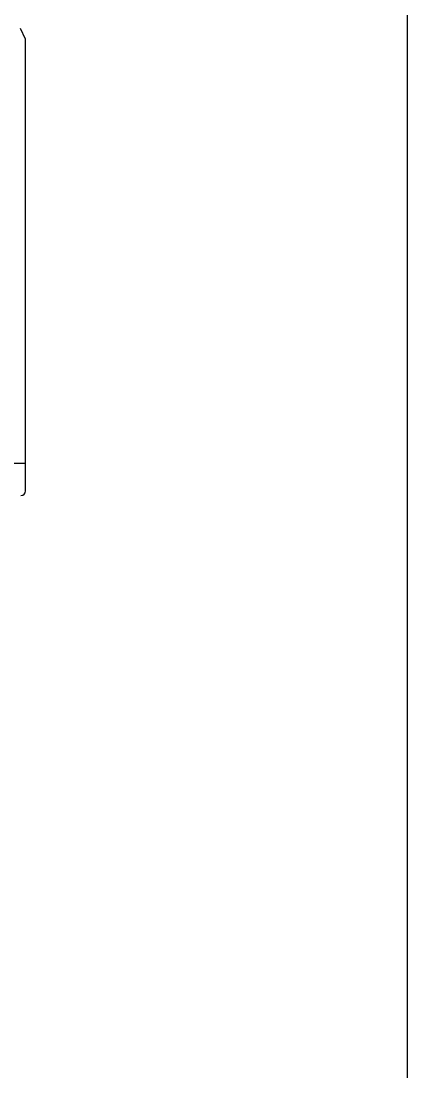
# Model space of a CAD drawing. Header units: millimetres. Extents: x 1251.1 to 1334.1, y 1577.6 to 1641.3.
# Drawn here: x 1311.4032 to 1311.4456, y 1615.7777 to 1615.8928 of the extents above; entities that cross this region are included whole.
import ezdxf

# ---------------------------------------------------------------- set-up
doc = ezdxf.new("R2010")
doc.units = ezdxf.units.MM
doc.layers.add('MONTANTI sezioni - windows structure section', color=2, linetype='Continuous')
doc.layers.add('MURATURA', color=140, linetype='Continuous')

msp = doc.modelspace()

# ---------------------------------------------------------------- linework, layer by layer
at = {"layer": 'MONTANTI sezioni - windows structure section', "linetype": 'Continuous'}
for p, q in [((1311.4037348376, 1615.890841063502), (1311.403174840039, 1615.892011046412)), ((1311.4037348376, 1615.844341032982), (1311.4037348376, 1615.890841063502)), ((1311.4037348376, 1615.844341032982), (1311.4003348437, 1615.844341032982)), ((1311.4037348376, 1615.844341032981), (1311.402434910849, 1615.844341032981)), ((1311.4037348376, 1615.841341017722), (1311.4037348376, 1615.844341032981))]:
    msp.add_line(p, q, dxfattribs=at)
msp.add_arc((1311.403234837599, 1615.841341017722), 0.0005000000599998289, 270.0000076302372, 0, dxfattribs=at)
at = {"layer": 'MURATURA'}
msp.add_line((1311.445591506608, 1620.451261697454), (1311.445591506608, 1610.451261697454), dxfattribs=at)

doc.saveas('drawing.dxf')
